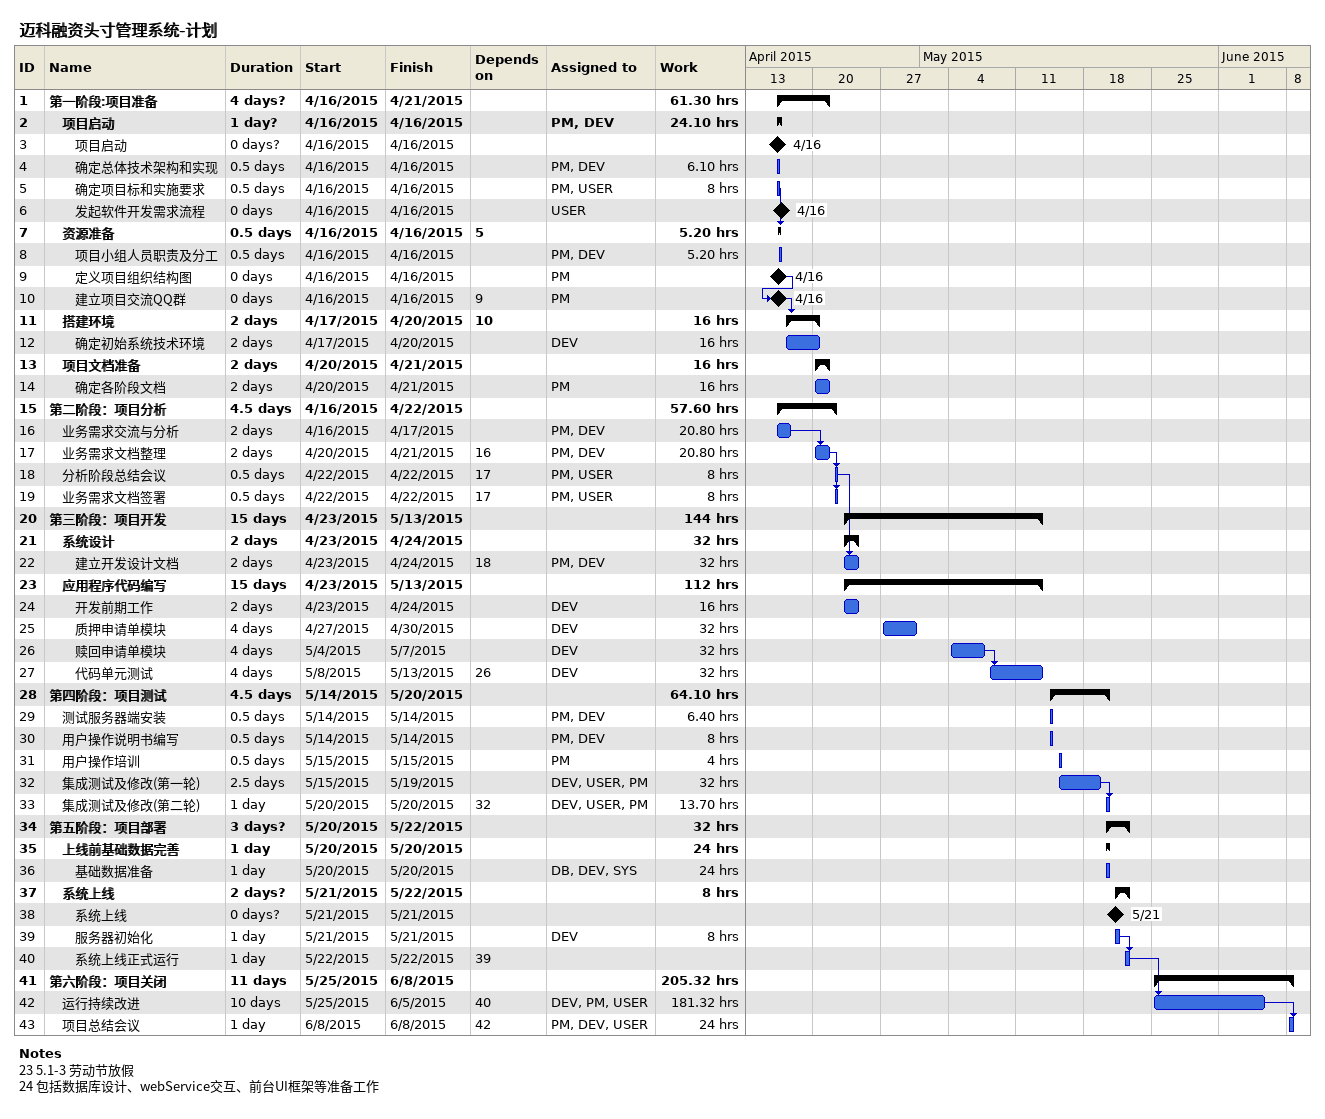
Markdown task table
迈科融资头寸管理系统-计划

| ID | Level | Task | Duration | Start | Finish | Predecessors | Resources | Work (h) |
|---|---|---|---|---|---|---|---|---|
| 1 | 1 | **第一阶段:项目准备** | 4d? | 2015-04-16 | 2015-04-21 |  |  | 61.30 |
| 2 | 2 | **项目启动** | 1d? | 2015-04-16 | 2015-04-16 |  | PM, DEV | 24.10 |
| 3 | 3 | 项目启动 | 0d? | 2015-04-16 | 2015-04-16 |  |  |  |
| 4 | 3 | 确定总体技术架构和实现 | 0.5d | 2015-04-16 | 2015-04-16 |  | PM, DEV | 6.10 |
| 5 | 3 | 确定项目标和实施要求 | 0.5d | 2015-04-16 | 2015-04-16 |  | PM, USER | 8 |
| 6 | 3 | 发起软件开发需求流程 | 0d | 2015-04-16 | 2015-04-16 |  | USER |  |
| 7 | 2 | **资源准备** | 0.5d | 2015-04-16 | 2015-04-16 | 5 |  | 5.20 |
| 8 | 3 | 项目小组人员职责及分工 | 0.5d | 2015-04-16 | 2015-04-16 |  | PM, DEV | 5.20 |
| 9 | 3 | 定义项目组织结构图 | 0d | 2015-04-16 | 2015-04-16 |  | PM |  |
| 10 | 3 | 建立项目交流QQ群 | 0d | 2015-04-16 | 2015-04-16 | 9 | PM |  |
| 11 | 2 | **搭建环境** | 2d | 2015-04-17 | 2015-04-20 | 10 |  | 16 |
| 12 | 3 | 确定初始系统技术环境 | 2d | 2015-04-17 | 2015-04-20 |  | DEV | 16 |
| 13 | 2 | **项目文档准备** | 2d | 2015-04-20 | 2015-04-21 |  |  | 16 |
| 14 | 3 | 确定各阶段文档 | 2d | 2015-04-20 | 2015-04-21 |  | PM | 16 |
| 15 | 1 | **第二阶段：项目分析** | 4.5d | 2015-04-16 | 2015-04-22 |  |  | 57.60 |
| 16 | 2 | 业务需求交流与分析 | 2d | 2015-04-16 | 2015-04-17 |  | PM, DEV | 20.80 |
| 17 | 2 | 业务需求文档整理 | 2d | 2015-04-20 | 2015-04-21 | 16 | PM, DEV | 20.80 |
| 18 | 2 | 分析阶段总结会议 | 0.5d | 2015-04-22 | 2015-04-22 | 17 | PM, USER | 8 |
| 19 | 2 | 业务需求文档签署 | 0.5d | 2015-04-22 | 2015-04-22 | 17 | PM, USER | 8 |
| 20 | 1 | **第三阶段：项目开发** | 15d | 2015-04-23 | 2015-05-13 |  |  | 144 |
| 21 | 2 | **系统设计** | 2d | 2015-04-23 | 2015-04-24 |  |  | 32 |
| 22 | 3 | 建立开发设计文档 | 2d | 2015-04-23 | 2015-04-24 | 18 | PM, DEV | 32 |
| 23 | 2 | **应用程序代码编写** | 15d | 2015-04-23 | 2015-05-13 |  |  | 112 |
| 24 | 3 | 开发前期工作 | 2d | 2015-04-23 | 2015-04-24 |  | DEV | 16 |
| 25 | 3 | 质押申请单模块 | 4d | 2015-04-27 | 2015-04-30 |  | DEV | 32 |
| 26 | 3 | 赎回申请单模块 | 4d | 2015-05-04 | 2015-05-07 |  | DEV | 32 |
| 27 | 3 | 代码单元测试 | 4d | 2015-05-08 | 2015-05-13 | 26 | DEV | 32 |
| 28 | 1 | **第四阶段：项目测试** | 4.5d | 2015-05-14 | 2015-05-20 |  |  | 64.10 |
| 29 | 2 | 测试服务器端安装 | 0.5d | 2015-05-14 | 2015-05-14 |  | PM, DEV | 6.40 |
| 30 | 2 | 用户操作说明书编写 | 0.5d | 2015-05-14 | 2015-05-14 |  | PM, DEV | 8 |
| 31 | 2 | 用户操作培训 | 0.5d | 2015-05-15 | 2015-05-15 |  | PM | 4 |
| 32 | 2 | 集成测试及修改(第一轮) | 2.5d | 2015-05-15 | 2015-05-19 |  | DEV, USER, PM | 32 |
| 33 | 2 | 集成测试及修改(第二轮) | 1d | 2015-05-20 | 2015-05-20 | 32 | DEV, USER, PM | 13.70 |
| 34 | 1 | **第五阶段：项目部署** | 3d? | 2015-05-20 | 2015-05-22 |  |  | 32 |
| 35 | 2 | **上线前基础数据完善** | 1d | 2015-05-20 | 2015-05-20 |  |  | 24 |
| 36 | 3 | 基础数据准备 | 1d | 2015-05-20 | 2015-05-20 |  | DB, DEV, SYS | 24 |
| 37 | 2 | **系统上线** | 2d? | 2015-05-21 | 2015-05-22 |  |  | 8 |
| 38 | 3 | 系统上线 | 0d? | 2015-05-21 | 2015-05-21 |  |  |  |
| 39 | 3 | 服务器初始化 | 1d | 2015-05-21 | 2015-05-21 |  | DEV | 8 |
| 40 | 3 | 系统上线正式运行 | 1d | 2015-05-22 | 2015-05-22 | 39 |  |  |
| 41 | 1 | **第六阶段：项目关闭** | 11d | 2015-05-25 | 2015-06-08 |  |  | 205.32 |
| 42 | 2 | 运行持续改进 | 10d | 2015-05-25 | 2015-06-05 | 40 | DEV, PM, USER | 181.32 |
| 43 | 2 | 项目总结会议 | 1d | 2015-06-08 | 2015-06-08 | 42 | PM, DEV, USER | 24 |

Notes
- 23: 5.1-3 劳动节放假
- 24: 包括数据库设计、webService交互、前台UI框架等准备工作
